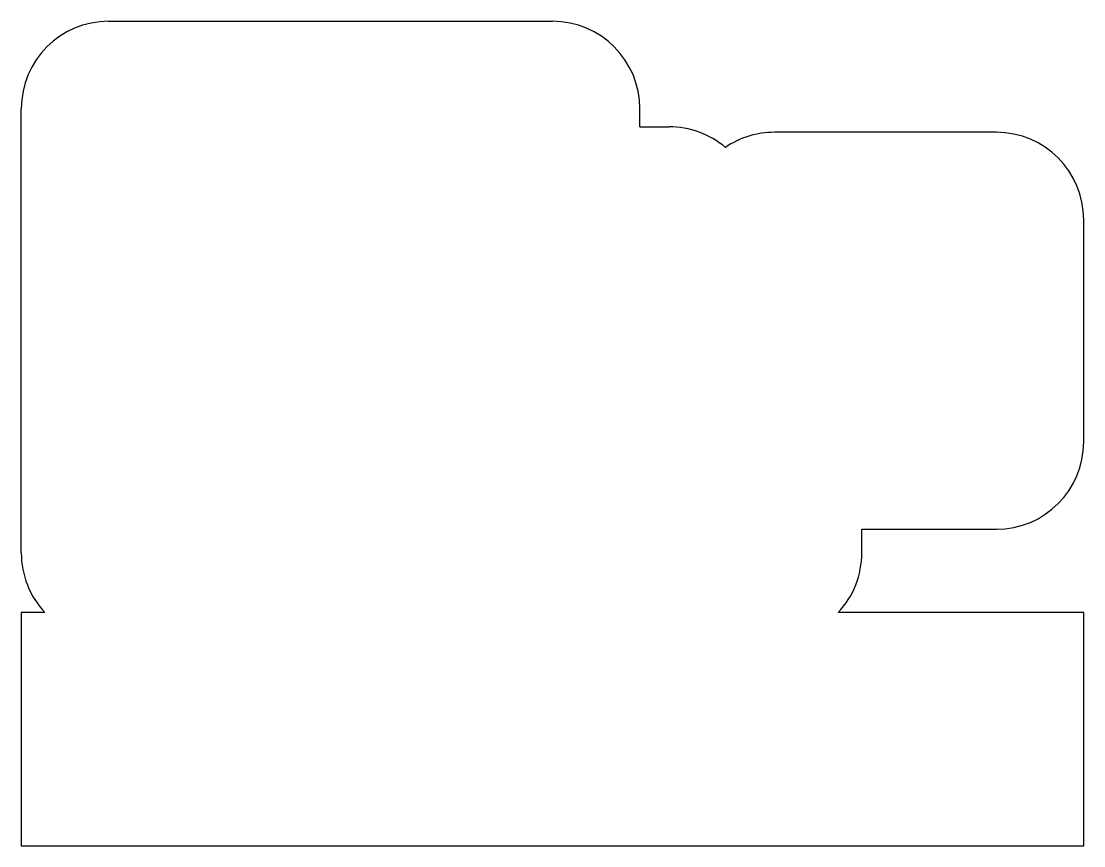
# Model space of a CAD drawing. Header units: millimetres. Extents: x -17 to 74.2, y -34.6 to 36.1.
import ezdxf

# ---------------------------------------------------------------- set-up
doc = ezdxf.new("R2010")
doc.units = ezdxf.units.MM

msp = doc.modelspace()

# ---------------------------------------------------------------- linework, layer by layer
at = {"linetype": 'CONTINUOUS'}
for p, q in [((-9.525, 36.075), (28.575, 36.075)), ((-17.025, -9.525), (-17.025, 28.575)), ((36.075, 27.025), (36.075, 28.575)), ((36.075, 27.025), (38.575, 27.025)), ((66.675, 26.55), (47.625, 26.55)), ((74.175, 0), (74.175, 19.05)), ((55.125, -9.525), (55.125, -7.5)), ((55.125, -7.5), (66.675, -7.5)), ((-15.000799, -14.65), (-17.02, -14.65)), ((-17.02, -14.65), (-17.02, -34.65)), ((74.17, -14.65), (53.100799, -14.65)), ((74.17, -34.65), (74.17, -14.65)), ((-17.02, -34.65), (74.17, -34.65))]:
    msp.add_line(p, q, dxfattribs=at)
for centre, start, end in [((-9.525, 28.575), 90, 180), ((28.575, 28.575), 0, 90), ((38.575, 19.525), 409.8268267, 90), ((47.625, 19.05), 90, 124.1642126), ((66.675, 19.05), 0, 90), ((66.675, 0), 270, 360), ((-9.525, -9.525), 180, 223.104674), ((47.625, -9.525), 316.895326, 360)]:
    msp.add_arc(centre, 7.5, start, end, dxfattribs=at)

doc.saveas('drawing.dxf')
